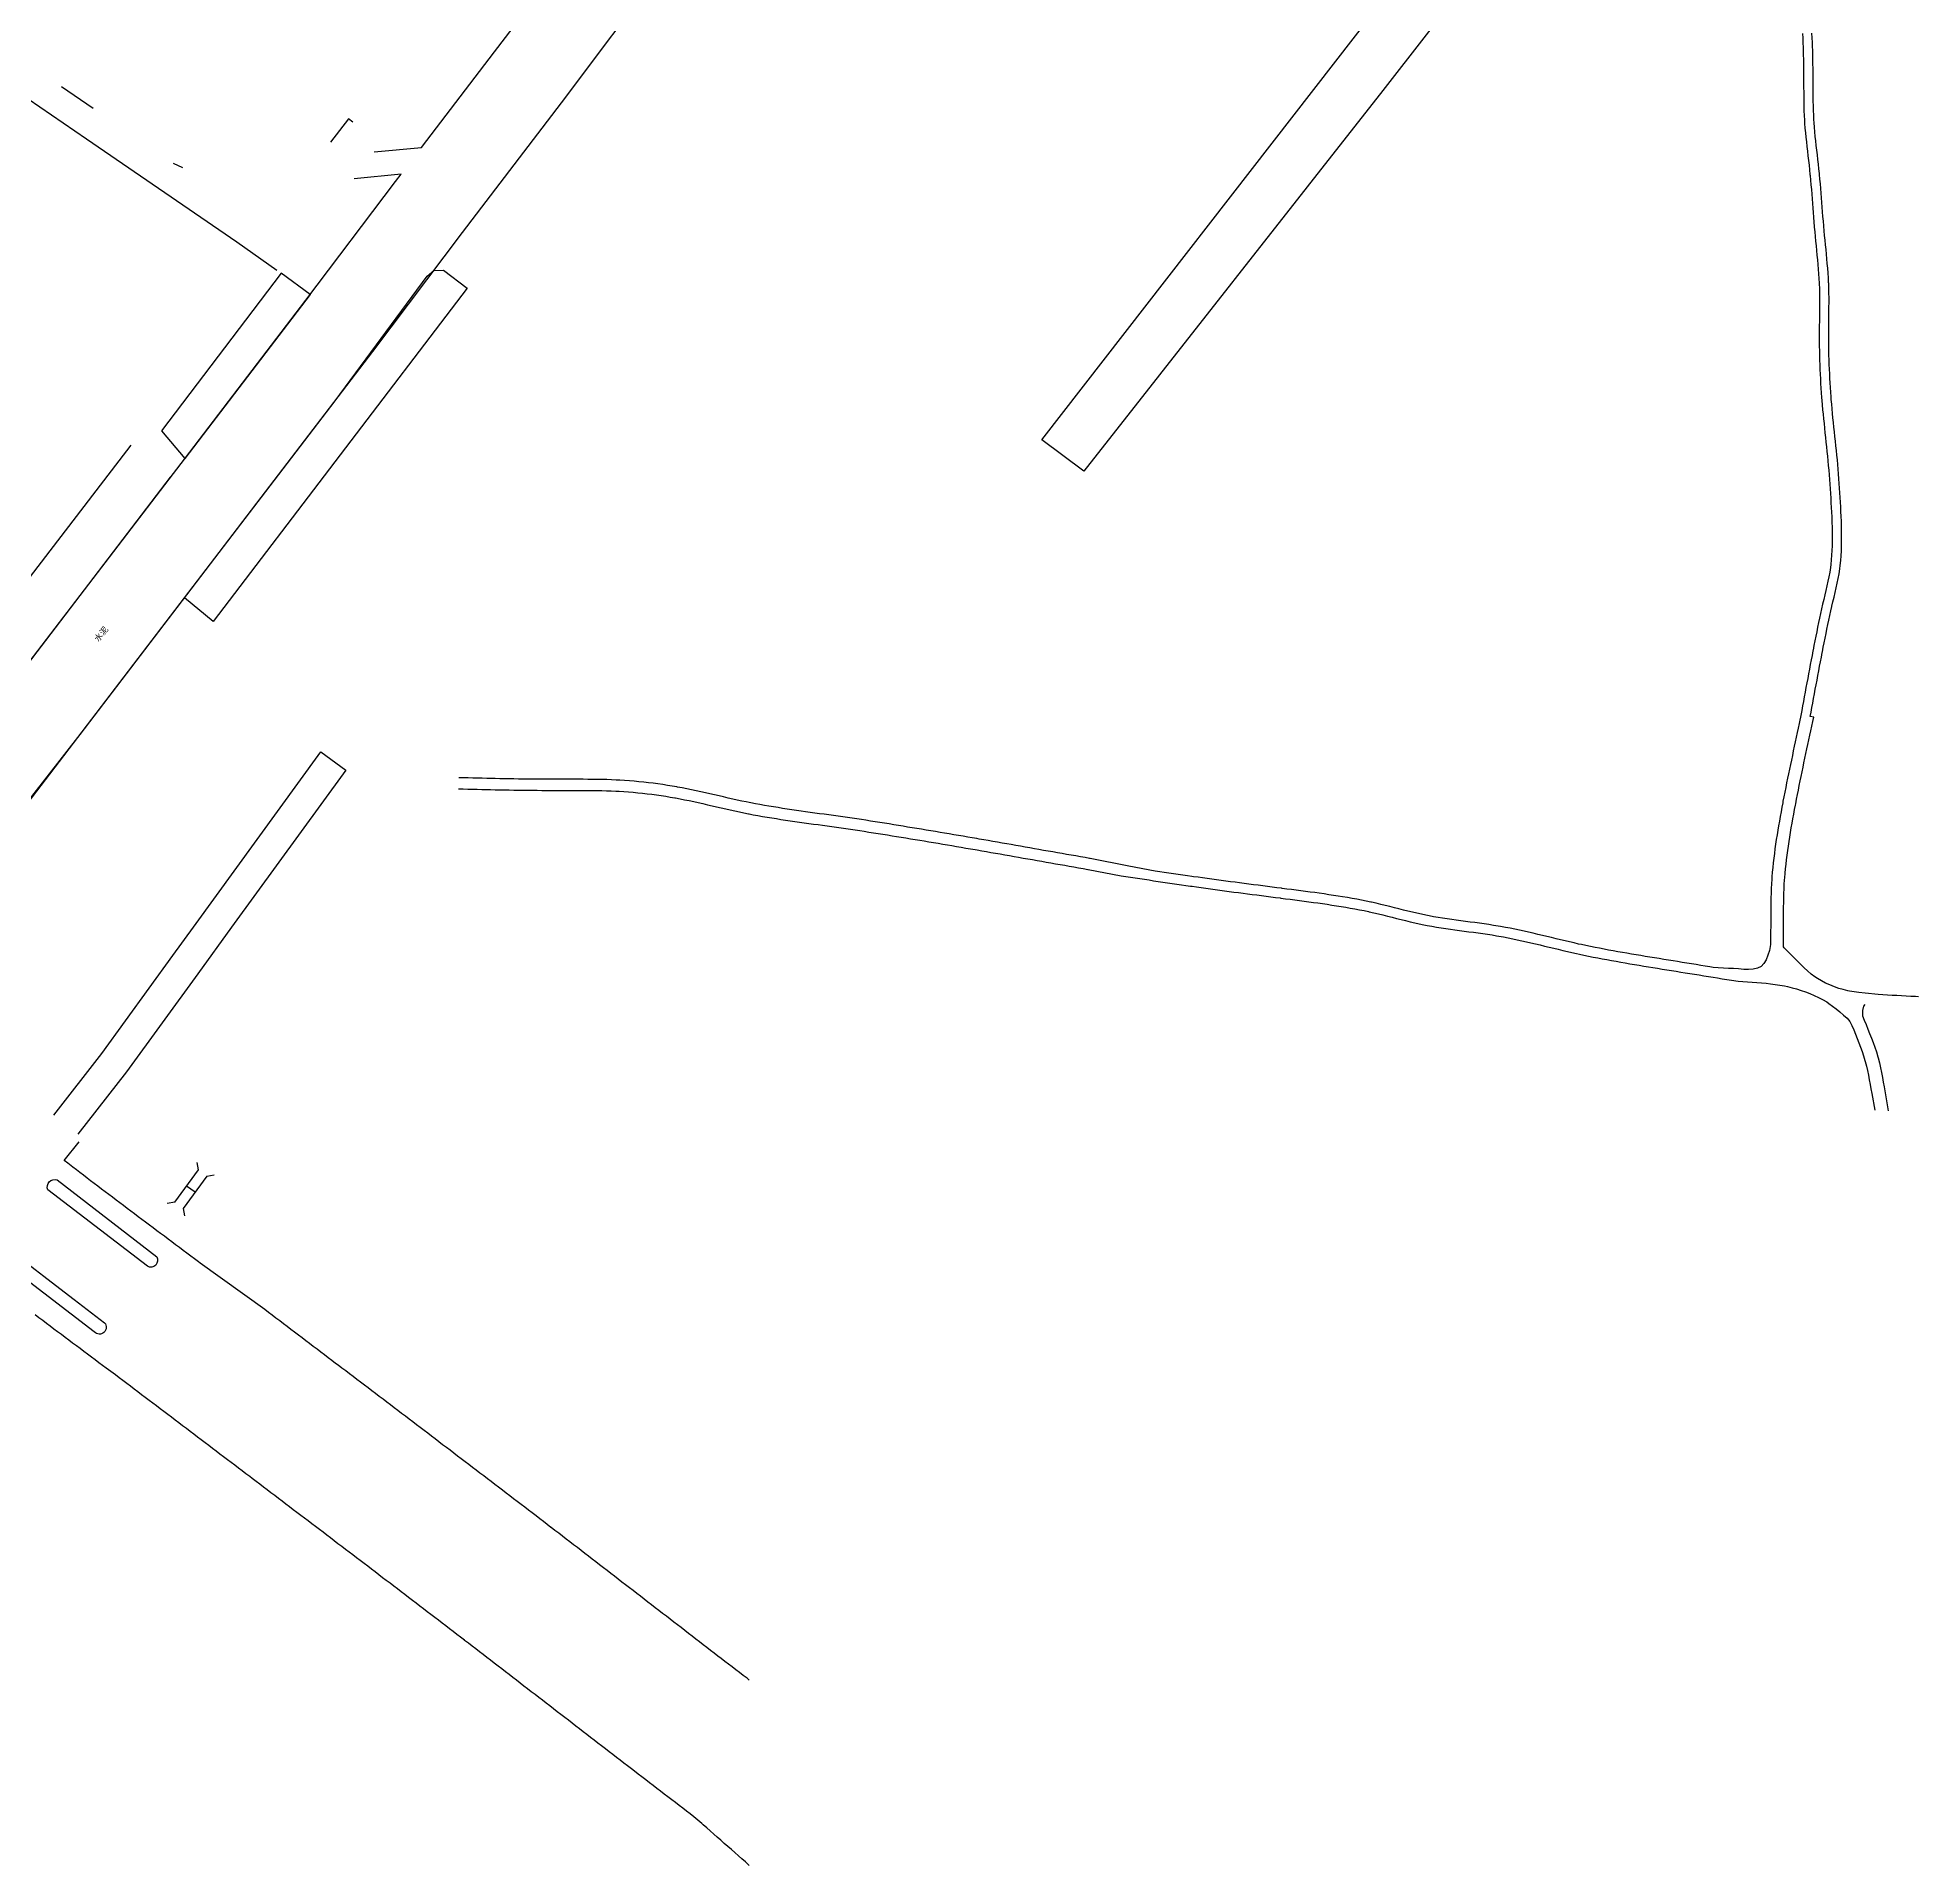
# Model space of a CAD drawing. Extents: x 563510 to 564800, y 3598549 to 3601000.
# Drawn here: x 564097.8 to 564500, y 3598549.4 to 3598940.2 of the extents above; entities that cross this region are included whole.
import ezdxf
from ezdxf.enums import TextEntityAlignment as Align

# ---------------------------------------------------------------- set-up
doc = ezdxf.new("R2010")
doc.units = 0
doc.layers.add('DLSS', color=8, linetype='CONTINUOUS')
doc.layers.add('JT_JT', color=252, linetype='CONTINUOUS')
doc.styles.add('HZTXT', font='HZTXT')

msp = doc.modelspace()

# ---------------------------------------------------------------- linework, layer by layer
at = {"layer": 'DLSS', "linetype": 'CONTINUOUS'}
for points in [[(564093.59, 3598707.93), (564077.39, 3598720.4), (564075.23, 3598722.28), (564072.44, 3598724.95), (564070.69, 3598727.18), (564070.16, 3598728.14), (564069.81, 3598729.04), (564069.6, 3598729.92), (564069.48, 3598730.96), (564069.46, 3598732.35), (564069.77, 3598736.5), (564070.27, 3598739.33), (564071.67, 3598743.77), (564073.31, 3598746.97), (564075.73, 3598750.44), (564129.2, 3598820.37), (564161.44, 3598862.51), (564181.16, 3598889.22)], [(564156.09, 3598885.27), (564149.92, 3598889.8), (564124.34, 3598856.09), (564129.28, 3598850.22)], [(564181.16, 3598889.22), (564182.57, 3598890.4), (564184.62, 3598890.46), (564189.7, 3598886.62), (564135.37, 3598815.36), (564129.2, 3598820.37)], [(564156.09, 3598885.27), (564129.28, 3598850.22)], [(564079.62, 3598785.24), (564070.49, 3598791.41), (564117.86, 3598853.02)], [(564126.17, 3598846.19), (564052.56, 3598749.81)]]:
    msp.add_lwpolyline(points, dxfattribs=at)
at = {"layer": 'JT_JT', "linetype": 'CONTINUOUS'}
for p, q in [((564127.14, 3598691.17), (564132.21, 3598698.08)), ((564132.21, 3598698.08), (564131.97, 3598699.67)), ((564134.03, 3598696.75), (564128.97, 3598689.83)), ((564134.03, 3598696.75), (564135.61, 3598696.99)), ((564127.14, 3598691.17), (564125.56, 3598690.92)), ((564128.97, 3598689.83), (564129.21, 3598688.25))]:
    msp.add_line(p, q, dxfattribs=at)
for points in [[(564430.14, 3598980.8), (564426.75, 3598983.54), (564410.89, 3598964.36), (564412.31, 3598963.36), (564385.45, 3598928.89), (564321.53, 3598847.49), (564312.56, 3598854.22), (564379.66, 3598940.55), (564416.81, 3598988.22), (564401.79, 3599000)], [(564092.78, 3598773.06), (564106.91, 3598791.19), (564145.6, 3598841.84), (564169.51, 3598873.11), (564188.71, 3598898.52), (564209.85, 3598926.27), (564231.59, 3598955.26), (564247.93, 3598975.86)], [(564169.78, 3598915.77), (564179.89, 3598916.71), (564195.5, 3598937.19), (564206.76, 3598951.93), (564205.82, 3598952.58), (564205, 3598953.15), (564204.17, 3598953.72), (564203.35, 3598954.29), (564202.53, 3598954.86), (564201.71, 3598955.43), (564200.89, 3598956), (564200.32, 3598956.38)], [(564475.2, 3598941.06), (564475.26, 3598940.06), (564475.3, 3598939.06), (564475.34, 3598938.06), (564475.36, 3598937.54), (564475.39, 3598936.54), (564475.41, 3598935.54), (564475.43, 3598934.54), (564475.44, 3598933.54), (564475.44, 3598932.54), (564475.45, 3598931.54), (564475.45, 3598930.54), (564475.46, 3598929.54), (564475.47, 3598928.54), (564475.48, 3598927.54), (564475.49, 3598926.54), (564475.51, 3598925.54), (564475.54, 3598924.54), (564475.58, 3598923.54), (564475.63, 3598922.54), (564475.67, 3598921.86), (564475.74, 3598920.87), (564475.83, 3598919.87), (564475.93, 3598918.88), (564476.04, 3598917.88), (564476.15, 3598916.89), (564476.26, 3598915.9), (564476.38, 3598914.9), (564476.49, 3598913.91), (564476.61, 3598912.91), (564476.72, 3598911.92), (564476.82, 3598910.92), (564476.84, 3598910.74), (564476.94, 3598909.74), (564477.03, 3598908.75), (564477.11, 3598907.75), (564477.19, 3598906.75), (564477.26, 3598905.76), (564477.34, 3598904.76), (564477.41, 3598903.76), (564477.49, 3598902.77), (564477.57, 3598901.77), (564477.65, 3598900.77), (564477.73, 3598899.78), (564477.74, 3598899.68), (564477.83, 3598898.68), (564477.93, 3598897.68), (564478.03, 3598896.69), (564478.13, 3598895.69), (564478.23, 3598894.7), (564478.32, 3598893.7), (564478.42, 3598892.7), (564478.51, 3598891.71), (564478.59, 3598890.71), (564478.67, 3598889.71), (564478.73, 3598888.72), (564478.78, 3598887.72), (564478.79, 3598887.55), (564478.82, 3598886.55), (564478.84, 3598885.55), (564478.85, 3598884.55), (564478.86, 3598883.56), (564478.85, 3598882.56), (564478.84, 3598881.55), (564478.83, 3598880.55), (564478.82, 3598879.55), (564478.8, 3598878.55), (564478.79, 3598877.55), (564478.79, 3598876.55), (564478.79, 3598875.55), (564478.79, 3598875.23), (564478.8, 3598874.23), (564478.82, 3598873.23), (564478.84, 3598872.23), (564478.87, 3598871.23), (564478.91, 3598870.23), (564478.95, 3598869.23), (564478.99, 3598868.23), (564479.04, 3598867.24), (564479.1, 3598866.24), (564479.16, 3598865.24), (564479.23, 3598864.24), (564479.3, 3598863.24), (564479.35, 3598862.63), (564479.43, 3598861.64), (564479.52, 3598860.64), (564479.62, 3598859.65), (564479.72, 3598858.65), (564479.82, 3598857.66), (564479.93, 3598856.66), (564480.03, 3598855.67), (564480.14, 3598854.67), (564480.24, 3598853.68), (564480.35, 3598852.68), (564480.45, 3598851.69), (564480.55, 3598850.69), (564480.64, 3598849.71), (564480.73, 3598848.72), (564480.82, 3598847.72), (564480.9, 3598846.73), (564480.98, 3598845.73), (564481.05, 3598844.73), (564481.12, 3598843.73), (564481.19, 3598842.74), (564481.25, 3598841.74), (564481.31, 3598840.74), (564481.36, 3598839.74), (564481.41, 3598838.74), (564481.46, 3598837.74), (564481.49, 3598836.74), (564481.5, 3598836.54), (564481.53, 3598835.54), (564481.55, 3598834.54), (564481.55, 3598833.53), (564481.55, 3598832.53), (564481.53, 3598831.53), (564481.5, 3598830.53), (564481.45, 3598829.53), (564481.38, 3598828.53), (564481.28, 3598827.54), (564481.19, 3598826.9), (564481.05, 3598825.91), (564480.87, 3598824.93), (564480.67, 3598823.95), (564480.45, 3598822.97), (564480.23, 3598821.99), (564480, 3598821.02), (564479.76, 3598820.04), (564479.53, 3598819.07), (564479.52, 3598819.02), (564479.3, 3598818.05), (564479.08, 3598817.07), (564478.87, 3598816.09), (564478.66, 3598815.11), (564478.45, 3598814.13), (564478.25, 3598813.15), (564478.05, 3598812.18), (564477.86, 3598811.19), (564477.67, 3598810.21), (564477.47, 3598809.23), (564477.44, 3598809.08), (564477.26, 3598808.1), (564477.07, 3598807.12), (564476.88, 3598806.14), (564476.7, 3598805.16), (564476.51, 3598804.17), (564476.33, 3598803.19), (564476.15, 3598802.21), (564475.96, 3598801.22), (564475.78, 3598800.24), (564475.6, 3598799.26), (564475.42, 3598798.27), (564475.23, 3598797.29), (564475.05, 3598796.31), (564474.92, 3598795.62), (564474.92, 3598795.62), (564474.51, 3598793.54), (564474.3, 3598792.57), (564474.09, 3598791.59), (564473.88, 3598790.61), (564473.67, 3598789.63), (564473.46, 3598788.66), (564473.25, 3598787.68), (564473.05, 3598786.7), (564472.84, 3598785.72), (564472.63, 3598784.75), (564472.43, 3598783.77), (564472.22, 3598782.79), (564472.02, 3598781.81), (564471.82, 3598780.83), (564471.63, 3598779.85), (564471.43, 3598778.87), (564471.24, 3598777.88), (564471.05, 3598776.9), (564471, 3598776.6), (564470.81, 3598775.62), (564470.63, 3598774.63), (564470.45, 3598773.65), (564470.27, 3598772.66), (564470.1, 3598771.67), (564469.94, 3598770.69), (564469.78, 3598769.7), (564469.62, 3598768.71), (564469.47, 3598767.72), (564469.33, 3598766.73), (564469.2, 3598765.74), (564469.07, 3598764.75), (564468.95, 3598763.75), (564468.85, 3598762.76), (564468.75, 3598761.77), (564468.67, 3598760.77), (564468.64, 3598760.27), (564468.57, 3598759.28), (564468.53, 3598758.28), (564468.49, 3598757.28), (564468.46, 3598756.28), (564468.44, 3598755.28), (564468.43, 3598754.28), (564468.42, 3598753.28), (564468.42, 3598752.28), (564468.42, 3598751.28), (564468.42, 3598750.28), (564468.42, 3598750)], [(564471.17, 3598750), (564471.18, 3598750.27), (564471.18, 3598751.27), (564471.18, 3598752.27), (564471.18, 3598753.26), (564471.19, 3598754.25), (564471.2, 3598755.24), (564471.22, 3598756.22), (564471.25, 3598757.19), (564471.28, 3598758.16), (564471.33, 3598759.13), (564471.39, 3598760.09), (564471.42, 3598760.56), (564471.5, 3598761.52), (564471.59, 3598762.48), (564471.7, 3598763.44), (564471.81, 3598764.41), (564471.94, 3598765.38), (564472.07, 3598766.35), (564472.2, 3598767.32), (564472.35, 3598768.29), (564472.5, 3598769.26), (564472.66, 3598770.24), (564472.82, 3598771.21), (564472.99, 3598772.19), (564473.17, 3598773.16), (564473.34, 3598774.13), (564473.52, 3598775.11), (564473.71, 3598776.08), (564473.77, 3598776.38), (564473.95, 3598777.36), (564474.14, 3598778.33), (564474.33, 3598779.31), (564474.53, 3598780.28), (564474.73, 3598781.25), (564474.93, 3598782.23), (564475.13, 3598783.2), (564475.33, 3598784.18), (564475.54, 3598785.15), (564475.74, 3598786.13), (564475.95, 3598787.1), (564476.16, 3598788.08), (564476.37, 3598789.06), (564476.58, 3598790.03), (564476.79, 3598791.01), (564477, 3598791.98), (564477.21, 3598792.96), (564477.42, 3598793.94), (564477.63, 3598794.91), (564476.88, 3598795.04), (564477.05, 3598795.93), (564477.23, 3598796.92), (564477.42, 3598797.9), (564477.6, 3598798.89), (564477.78, 3598799.87), (564477.96, 3598800.85), (564478.15, 3598801.83), (564478.33, 3598802.82), (564478.51, 3598803.8), (564478.7, 3598804.78), (564478.88, 3598805.76), (564479.07, 3598806.74), (564479.25, 3598807.72), (564479.44, 3598808.7), (564479.47, 3598808.85), (564479.66, 3598809.82), (564479.85, 3598810.8), (564480.05, 3598811.78), (564480.25, 3598812.75), (564480.45, 3598813.72), (564480.65, 3598814.69), (564480.86, 3598815.66), (564481.07, 3598816.63), (564481.28, 3598817.6), (564481.5, 3598818.56), (564481.51, 3598818.61), (564481.74, 3598819.57), (564481.98, 3598820.55), (564482.21, 3598821.53), (564482.44, 3598822.52), (564482.66, 3598823.52), (564482.86, 3598824.54), (564483.05, 3598825.57), (564483.21, 3598826.62), (564483.3, 3598827.31), (564483.4, 3598828.36), (564483.48, 3598829.4), (564483.53, 3598830.44), (564483.57, 3598831.48), (564483.58, 3598832.51), (564483.59, 3598833.54), (564483.58, 3598834.56), (564483.56, 3598835.59), (564483.53, 3598836.61), (564483.53, 3598836.81), (564483.49, 3598837.82), (564483.45, 3598838.84), (564483.4, 3598839.85), (564483.34, 3598840.86), (564483.28, 3598841.86), (564483.22, 3598842.87), (564483.15, 3598843.88), (564483.08, 3598844.88), (564483.01, 3598845.88), (564482.93, 3598846.89), (564482.84, 3598847.89), (564482.76, 3598848.9), (564482.67, 3598849.9), (564482.57, 3598850.89), (564482.47, 3598851.89), (564482.37, 3598852.89), (564482.26, 3598853.89), (564482.16, 3598854.89), (564482.05, 3598855.88), (564481.95, 3598856.88), (564481.84, 3598857.87), (564481.74, 3598858.86), (564481.64, 3598859.85), (564481.55, 3598860.83), (564481.46, 3598861.82), (564481.38, 3598862.8), (564481.33, 3598863.4), (564481.26, 3598864.38), (564481.19, 3598865.37), (564481.13, 3598866.36), (564481.07, 3598867.34), (564481.03, 3598868.33), (564480.98, 3598869.32), (564480.94, 3598870.31), (564480.9, 3598871.3), (564480.87, 3598872.29), (564480.85, 3598873.28), (564480.83, 3598874.26), (564480.82, 3598875.25), (564480.82, 3598875.56), (564480.82, 3598876.54), (564480.83, 3598877.54), (564480.84, 3598878.53), (564480.85, 3598879.53), (564480.86, 3598880.53), (564480.88, 3598881.53), (564480.88, 3598882.54), (564480.89, 3598883.55), (564480.89, 3598884.56), (564480.88, 3598885.58), (564480.86, 3598886.61), (564480.82, 3598887.63), (564480.81, 3598887.81), (564480.76, 3598888.84), (564480.69, 3598889.86), (564480.62, 3598890.87), (564480.53, 3598891.88), (564480.44, 3598892.89), (564480.35, 3598893.9), (564480.25, 3598894.9), (564480.15, 3598895.89), (564480.05, 3598896.89), (564479.95, 3598897.88), (564479.86, 3598898.87), (564479.77, 3598899.85), (564479.76, 3598899.95), (564479.68, 3598900.94), (564479.59, 3598901.93), (564479.52, 3598902.92), (564479.44, 3598903.92), (564479.37, 3598904.91), (564479.29, 3598905.91), (564479.22, 3598906.91), (564479.14, 3598907.92), (564479.05, 3598908.92), (564478.96, 3598909.93), (564478.86, 3598910.94), (564478.85, 3598911.13), (564478.74, 3598912.14), (564478.63, 3598913.14), (564478.51, 3598914.14), (564478.4, 3598915.14), (564478.28, 3598916.13), (564478.17, 3598917.12), (564478.06, 3598918.1), (564477.95, 3598919.08), (564477.86, 3598920.06), (564477.77, 3598921.03), (564477.7, 3598922), (564477.66, 3598922.66), (564477.61, 3598923.63), (564477.57, 3598924.61), (564477.55, 3598925.59), (564477.53, 3598926.58), (564477.51, 3598927.56), (564477.5, 3598928.56), (564477.49, 3598929.55), (564477.49, 3598930.55), (564477.48, 3598931.55), (564477.48, 3598932.55), (564477.47, 3598933.56), (564477.46, 3598934.57), (564477.44, 3598935.58), (564477.42, 3598936.59), (564477.4, 3598937.61), (564477.38, 3598938.14), (564477.34, 3598939.15), (564477.29, 3598940.16), (564477.23, 3598941.17)], [(564149, 3598890.42), (564140.43, 3598896.47), (564108.27, 3598918.45), (564083.29, 3598935.61), (564080.34, 3598937.61), (564057.89, 3598903.44)], [(564109.67, 3598925.07), (564102.9, 3598929.69)], [(564165.24, 3598922.13), (564164.3, 3598922.82), (564160.43, 3598917.81)], [(564092.56, 3598802.12), (564131.27, 3598852.79), (564155.15, 3598884.03), (564174.35, 3598909.43), (564175.57, 3598911.03), (564165.5, 3598910.03)], [(564128.85, 3598912.38), (564126.91, 3598913.27)], [(564131.19, 3598750), (564158.4, 3598787.45), (564163.72, 3598783.58), (564139.32, 3598750)], [(564187.83, 3598779.56), (564188.83, 3598779.54), (564189.83, 3598779.51), (564190.83, 3598779.48), (564191.83, 3598779.46), (564192.83, 3598779.43), (564193.83, 3598779.41), (564194.66, 3598779.39), (564195.66, 3598779.37), (564196.66, 3598779.35), (564197.66, 3598779.33), (564198.66, 3598779.32), (564199.66, 3598779.3), (564200.66, 3598779.29), (564201.66, 3598779.28), (564202.66, 3598779.27), (564203.66, 3598779.26), (564204.66, 3598779.25), (564205.66, 3598779.24), (564206.66, 3598779.24), (564207.66, 3598779.23), (564208.66, 3598779.23), (564209.66, 3598779.23), (564210.46, 3598779.22), (564211.46, 3598779.22), (564212.46, 3598779.22), (564213.46, 3598779.22), (564214.46, 3598779.22), (564215.46, 3598779.22), (564216.46, 3598779.21), (564217.46, 3598779.2), (564218.46, 3598779.18), (564219.46, 3598779.15), (564220.46, 3598779.12), (564221.46, 3598779.08), (564222.19, 3598779.04), (564223.19, 3598778.98), (564224.18, 3598778.91), (564225.18, 3598778.82), (564226.18, 3598778.73), (564227.17, 3598778.63), (564228.17, 3598778.51), (564229.16, 3598778.39), (564230.15, 3598778.26), (564231.14, 3598778.12), (564232.13, 3598777.97), (564233.12, 3598777.81), (564234.1, 3598777.64), (564234.21, 3598777.62), (564235.2, 3598777.43), (564236.18, 3598777.24), (564237.16, 3598777.04), (564238.14, 3598776.83), (564239.11, 3598776.62), (564240.09, 3598776.4), (564241.06, 3598776.17), (564242.04, 3598775.95), (564243.01, 3598775.73), (564243.99, 3598775.5), (564244.96, 3598775.28), (564245.94, 3598775.06), (564246.92, 3598774.84), (564247.89, 3598774.63), (564248.87, 3598774.43), (564249.85, 3598774.23), (564249.88, 3598774.22), (564250, 3598774.2)], [(564250, 3598776.62), (564249.35, 3598776.75), (564248.39, 3598776.96), (564247.42, 3598777.16), (564246.46, 3598777.38), (564245.49, 3598777.6), (564244.52, 3598777.82), (564243.55, 3598778.04), (564242.57, 3598778.27), (564241.59, 3598778.49), (564240.61, 3598778.71), (564239.63, 3598778.93), (564238.64, 3598779.15), (564237.64, 3598779.36), (564236.65, 3598779.57), (564235.64, 3598779.77), (564234.64, 3598779.95), (564234.53, 3598779.97), (564233.51, 3598780.15), (564232.5, 3598780.31), (564231.49, 3598780.47), (564230.47, 3598780.61), (564229.46, 3598780.75), (564228.44, 3598780.87), (564227.43, 3598780.99), (564226.41, 3598781.09), (564225.39, 3598781.19), (564224.37, 3598781.27), (564223.34, 3598781.35), (564222.32, 3598781.41), (564221.57, 3598781.45), (564220.55, 3598781.49), (564219.53, 3598781.53), (564218.51, 3598781.55), (564217.5, 3598781.57), (564216.49, 3598781.58), (564215.48, 3598781.59), (564214.47, 3598781.6), (564213.47, 3598781.6), (564212.46, 3598781.6), (564211.46, 3598781.6), (564210.46, 3598781.6), (564209.66, 3598781.6), (564208.66, 3598781.6), (564207.67, 3598781.61), (564206.67, 3598781.61), (564205.67, 3598781.62), (564204.67, 3598781.62), (564203.68, 3598781.63), (564202.68, 3598781.64), (564201.68, 3598781.65), (564200.69, 3598781.66), (564199.69, 3598781.68), (564198.69, 3598781.69), (564197.7, 3598781.71), (564196.7, 3598781.73), (564195.7, 3598781.74), (564194.71, 3598781.77), (564193.88, 3598781.78), (564192.89, 3598781.81), (564191.89, 3598781.83), (564190.89, 3598781.86), (564189.89, 3598781.88), (564188.9, 3598781.91), (564187.9, 3598781.94)], [(564411.35, 3598750), (564410.67, 3598750.12), (564410.17, 3598750.21), (564409.16, 3598750.37), (564408.16, 3598750.53), (564407.15, 3598750.67), (564406.15, 3598750.81), (564405.15, 3598750.95), (564404.16, 3598751.08), (564403.16, 3598751.21), (564402.17, 3598751.34), (564401.19, 3598751.47), (564400.21, 3598751.61), (564399.23, 3598751.75), (564398.26, 3598751.9), (564397.3, 3598752.05), (564396.34, 3598752.22), (564395.38, 3598752.4), (564394.68, 3598752.54), (564393.73, 3598752.74), (564392.78, 3598752.96), (564391.82, 3598753.18), (564390.86, 3598753.42), (564389.9, 3598753.65), (564388.93, 3598753.9), (564387.96, 3598754.14), (564386.98, 3598754.38), (564386, 3598754.62), (564385.02, 3598754.86), (564384.03, 3598755.09), (564383.03, 3598755.32), (564382.89, 3598755.35), (564381.89, 3598755.56), (564380.89, 3598755.76), (564379.89, 3598755.95), (564378.89, 3598756.13), (564377.89, 3598756.3), (564376.89, 3598756.47), (564375.9, 3598756.63), (564374.9, 3598756.78), (564373.9, 3598756.93), (564372.9, 3598757.08), (564371.9, 3598757.22), (564370.91, 3598757.36), (564369.91, 3598757.49), (564368.91, 3598757.62), (564367.92, 3598757.76), (564366.92, 3598757.89), (564365.93, 3598758.02), (564364.93, 3598758.14), (564363.94, 3598758.27), (564363.78, 3598758.29), (564362.79, 3598758.42), (564361.8, 3598758.54), (564360.81, 3598758.67), (564359.82, 3598758.8), (564358.82, 3598758.93), (564357.83, 3598759.06), (564356.84, 3598759.19), (564355.85, 3598759.31), (564354.86, 3598759.44), (564353.87, 3598759.57), (564352.88, 3598759.7), (564351.89, 3598759.83), (564350.9, 3598759.97), (564349.91, 3598760.1), (564348.93, 3598760.23), (564347.94, 3598760.37), (564346.95, 3598760.51), (564345.96, 3598760.64), (564344.98, 3598760.78), (564344.67, 3598760.83), (564343.69, 3598760.97), (564342.7, 3598761.11), (564341.71, 3598761.25), (564340.73, 3598761.4), (564339.74, 3598761.54), (564338.75, 3598761.69), (564337.77, 3598761.83), (564336.78, 3598761.98), (564331.19, 3598763.03), (564322.88, 3598764.66), (564322.79, 3598764.68), (564321.8, 3598764.85), (564320.82, 3598765.02), (564319.83, 3598765.2), (564318.85, 3598765.37), (564317.86, 3598765.54), (564316.88, 3598765.72), (564315.89, 3598765.89), (564314.91, 3598766.06), (564313.92, 3598766.24), (564312.94, 3598766.41), (564311.95, 3598766.59), (564310.97, 3598766.76), (564309.98, 3598766.93), (564309, 3598767.11), (564308.01, 3598767.28), (564307.03, 3598767.45), (564306.04, 3598767.63), (564305.06, 3598767.8), (564304.07, 3598767.97), (564303.09, 3598768.15), (564302.1, 3598768.32), (564301.11, 3598768.49), (564300.13, 3598768.66), (564299.14, 3598768.83), (564298.68, 3598768.91), (564297.69, 3598769.08), (564296.71, 3598769.25), (564295.72, 3598769.42), (564294.73, 3598769.58), (564293.75, 3598769.75), (564292.76, 3598769.92), (564291.77, 3598770.09), (564290.79, 3598770.25), (564289.8, 3598770.42), (564288.81, 3598770.58), (564287.82, 3598770.75), (564286.84, 3598770.91), (564285.85, 3598771.08), (564284.86, 3598771.24), (564283.87, 3598771.4), (564282.88, 3598771.56), (564281.89, 3598771.73), (564280.91, 3598771.89), (564279.92, 3598772.05), (564278.93, 3598772.21), (564277.93, 3598772.36), (564276.94, 3598772.52), (564275.95, 3598772.67), (564274.96, 3598772.83), (564273.97, 3598772.98), (564272.97, 3598773.13), (564271.98, 3598773.27), (564270.98, 3598773.42), (564269.99, 3598773.56), (564269, 3598773.7), (564268, 3598773.84), (564267.01, 3598773.98), (564266.02, 3598774.12), (564265.03, 3598774.25), (564264.04, 3598774.39), (564263.05, 3598774.53), (564262.06, 3598774.67), (564261.07, 3598774.81), (564260.09, 3598774.95), (564259.1, 3598775.09), (564258.12, 3598775.24), (564257.14, 3598775.39), (564256.16, 3598775.54), (564255.18, 3598775.69), (564254.21, 3598775.85), (564253.24, 3598776.02), (564252.27, 3598776.19), (564251.3, 3598776.37), (564250.34, 3598776.55), (564250.31, 3598776.56), (564250, 3598776.62)], [(564250, 3598774.2), (564250.86, 3598774.03), (564251.85, 3598773.85), (564252.83, 3598773.68), (564253.82, 3598773.51), (564254.8, 3598773.35), (564255.79, 3598773.19), (564256.78, 3598773.04), (564257.77, 3598772.89), (564258.76, 3598772.74), (564259.75, 3598772.6), (564260.74, 3598772.46), (564261.73, 3598772.32), (564262.72, 3598772.18), (564263.71, 3598772.04), (564264.7, 3598771.9), (564265.69, 3598771.77), (564266.68, 3598771.63), (564267.67, 3598771.49), (564268.66, 3598771.35), (564269.66, 3598771.21), (564270.65, 3598771.07), (564271.63, 3598770.92), (564272.62, 3598770.78), (564273.61, 3598770.63), (564274.6, 3598770.48), (564275.59, 3598770.33), (564276.57, 3598770.17), (564277.56, 3598770.02), (564278.55, 3598769.86), (564279.54, 3598769.7), (564280.53, 3598769.54), (564281.51, 3598769.38), (564282.5, 3598769.22), (564283.49, 3598769.06), (564284.47, 3598768.9), (564285.46, 3598768.73), (564286.45, 3598768.57), (564287.43, 3598768.41), (564288.42, 3598768.24), (564289.41, 3598768.08), (564290.39, 3598767.91), (564291.38, 3598767.75), (564292.36, 3598767.58), (564293.35, 3598767.41), (564294.33, 3598767.24), (564295.32, 3598767.08), (564296.31, 3598766.91), (564297.29, 3598766.74), (564298.28, 3598766.57), (564298.74, 3598766.49), (564299.72, 3598766.32), (564300.71, 3598766.15), (564301.69, 3598765.98), (564302.68, 3598765.81), (564303.66, 3598765.63), (564304.65, 3598765.46), (564305.63, 3598765.29), (564306.62, 3598765.12), (564307.6, 3598764.94), (564308.59, 3598764.77), (564309.57, 3598764.6), (564310.56, 3598764.42), (564311.54, 3598764.25), (564312.53, 3598764.07), (564313.51, 3598763.9), (564314.5, 3598763.73), (564315.48, 3598763.55), (564316.46, 3598763.38), (564317.45, 3598763.21), (564318.44, 3598763.03), (564319.42, 3598762.86), (564320.4, 3598762.68), (564321.39, 3598762.51), (564322.37, 3598762.34), (564322.47, 3598762.32), (564322.47, 3598762.32), (564329.55, 3598760.98), (564330.54, 3598760.83), (564331.53, 3598760.67), (564332.51, 3598760.52), (564333.5, 3598760.37), (564334.49, 3598760.22), (564335.48, 3598760.07), (564336.47, 3598759.92), (564337.46, 3598759.77), (564338.45, 3598759.62), (564339.44, 3598759.48), (564340.42, 3598759.33), (564341.41, 3598759.19), (564342.4, 3598759.04), (564343.39, 3598758.9), (564344.38, 3598758.76), (564344.68, 3598758.72), (564345.67, 3598758.58), (564346.66, 3598758.44), (564347.65, 3598758.3), (564348.64, 3598758.17), (564349.64, 3598758.03), (564350.63, 3598757.9), (564351.62, 3598757.77), (564352.61, 3598757.63), (564353.6, 3598757.5), (564354.59, 3598757.37), (564355.58, 3598757.24), (564356.57, 3598757.12), (564357.56, 3598756.99), (564358.56, 3598756.86), (564359.55, 3598756.73), (564360.54, 3598756.6), (564361.53, 3598756.48), (564362.53, 3598756.35), (564363.52, 3598756.22), (564363.68, 3598756.2), (564364.67, 3598756.07), (564365.66, 3598755.94), (564366.65, 3598755.82), (564367.65, 3598755.69), (564368.64, 3598755.56), (564369.63, 3598755.42), (564370.62, 3598755.29), (564371.61, 3598755.15), (564372.6, 3598755.01), (564373.59, 3598754.87), (564374.58, 3598754.72), (564375.57, 3598754.56), (564376.56, 3598754.41), (564377.55, 3598754.24), (564378.53, 3598754.07), (564379.51, 3598753.89), (564380.49, 3598753.71), (564381.47, 3598753.51), (564382.45, 3598753.31), (564382.59, 3598753.28), (564383.56, 3598753.06), (564384.54, 3598752.83), (564385.51, 3598752.6), (564386.48, 3598752.36), (564387.45, 3598752.12), (564388.42, 3598751.87), (564389.39, 3598751.63), (564390.36, 3598751.39), (564391.33, 3598751.15), (564392.31, 3598750.92), (564393.28, 3598750.7), (564394.26, 3598750.5), (564394.98, 3598750.35), (564395.97, 3598750.17), (564396.93, 3598750)], [(564101.27, 3598709.75), (564111.59, 3598722.99), (564126.75, 3598743.9), (564131.19, 3598750)], [(564139.32, 3598750), (564132.08, 3598740.03), (564116.85, 3598719.04), (564106.46, 3598705.71)], [(564396.93, 3598750), (564396.95, 3598750), (564397.94, 3598749.84), (564398.93, 3598749.69), (564399.92, 3598749.54), (564400.91, 3598749.4), (564401.9, 3598749.27), (564402.89, 3598749.14), (564403.88, 3598749.01), (564404.88, 3598748.88), (564405.87, 3598748.75), (564406.86, 3598748.61), (564407.85, 3598748.46), (564408.84, 3598748.31), (564409.82, 3598748.15), (564410.31, 3598748.07), (564411.3, 3598747.89), (564412.28, 3598747.7), (564413.26, 3598747.5), (564414.24, 3598747.29), (564415.21, 3598747.08), (564416.19, 3598746.86), (564417.16, 3598746.64), (564418.14, 3598746.41), (564419.11, 3598746.18), (564420.08, 3598745.94), (564421.06, 3598745.71), (564422.03, 3598745.48), (564423, 3598745.25), (564423.98, 3598745.02), (564424.95, 3598744.79), (564425.93, 3598744.56), (564426.9, 3598744.35), (564427.51, 3598744.21), (564428.49, 3598744), (564429.47, 3598743.8), (564430.45, 3598743.6), (564431.43, 3598743.41), (564432.41, 3598743.22), (564433.39, 3598743.04), (564434.38, 3598742.86), (564435.36, 3598742.68), (564436.34, 3598742.51), (564437.33, 3598742.34), (564438.31, 3598742.17), (564439.3, 3598742), (564440.29, 3598741.84), (564441.27, 3598741.67), (564442.26, 3598741.51), (564443.25, 3598741.35), (564444.23, 3598741.19), (564445.22, 3598741.03), (564446.21, 3598740.87), (564447.2, 3598740.71), (564448.19, 3598740.55), (564449.17, 3598740.39), (564450.16, 3598740.24), (564451.15, 3598740.08), (564452.14, 3598739.92), (564453.12, 3598739.76), (564454.11, 3598739.6), (564455.1, 3598739.44), (564456.09, 3598739.28), (564457.07, 3598739.12), (564458.06, 3598738.95), (564459.05, 3598738.79), (564460.03, 3598738.62), (564460.03, 3598738.62), (564461.43, 3598738.44), (564462.43, 3598738.38), (564463.43, 3598738.32), (564464.43, 3598738.25), (564465.43, 3598738.17), (564466.43, 3598738.09), (564467.42, 3598737.99), (564468.41, 3598737.88), (564469.41, 3598737.75), (564470.39, 3598737.59), (564471.38, 3598737.41), (564472, 3598737.27), (564472.98, 3598737.04), (564473.95, 3598736.77), (564474.91, 3598736.47), (564475.86, 3598736.13), (564476.81, 3598735.77), (564477.73, 3598735.38), (564478.64, 3598734.95), (564479.53, 3598734.49), (564480.39, 3598733.98), (564480.85, 3598733.69), (564481.66, 3598733.11), (564482.45, 3598732.49), (564483.21, 3598731.85), (564483.98, 3598731.19), (564484.74, 3598730.54)], [(564468.39, 3598746.28), (564468.15, 3598745.02), (564467.83, 3598743.96), (564467.44, 3598743), (564466.96, 3598742.19), (564466.36, 3598741.6), (564465.6, 3598741.19), (564464.7, 3598740.98), (564463.7, 3598740.93), (564462.64, 3598740.96), (564461.54, 3598741.04), (564460.45, 3598741.12), (564459.38, 3598741.15), (564456.15, 3598741.38), (564455.44, 3598741.5), (564454.44, 3598741.66), (564453.46, 3598741.82), (564452.47, 3598741.98), (564451.48, 3598742.14), (564450.49, 3598742.3), (564449.5, 3598742.46), (564448.52, 3598742.61), (564447.53, 3598742.77), (564446.54, 3598742.93), (564445.56, 3598743.09), (564444.57, 3598743.25), (564443.58, 3598743.41), (564442.6, 3598743.57), (564441.61, 3598743.73), (564440.63, 3598743.89), (564439.65, 3598744.06), (564438.67, 3598744.23), (564437.69, 3598744.39), (564436.7, 3598744.56), (564435.72, 3598744.74), (564434.75, 3598744.91), (564433.77, 3598745.09), (564432.8, 3598745.27), (564431.82, 3598745.46), (564430.85, 3598745.65), (564429.88, 3598745.85), (564428.92, 3598746.05), (564427.95, 3598746.25), (564427.35, 3598746.38), (564426.39, 3598746.6), (564425.42, 3598746.82), (564424.45, 3598747.05), (564423.49, 3598747.28), (564422.52, 3598747.51), (564421.54, 3598747.74), (564420.57, 3598747.97), (564419.59, 3598748.21), (564418.62, 3598748.44), (564417.64, 3598748.67), (564416.65, 3598748.9), (564415.67, 3598749.12), (564414.68, 3598749.33), (564413.68, 3598749.54), (564412.68, 3598749.75), (564411.68, 3598749.94), (564411.35, 3598750)], [(564468.42, 3598750), (564468.41, 3598749.28), (564468.41, 3598748.28), (564468.4, 3598747.28), (564468.39, 3598746.28), (564468.39, 3598746.28)], [(564471.15, 3598746.4), (564471.16, 3598747.25), (564471.17, 3598748.26), (564471.17, 3598749.27), (564471.17, 3598750)], [(564500, 3598735.1), (564499.37, 3598735.14), (564498.37, 3598735.19), (564497.37, 3598735.25), (564496.38, 3598735.3), (564495.38, 3598735.35), (564494.38, 3598735.4), (564493.38, 3598735.45), (564492.38, 3598735.5), (564491.38, 3598735.56), (564488.6, 3598735.88), (564487.28, 3598736.01), (564486.28, 3598736.14), (564485.3, 3598736.31), (564484.92, 3598736.39), (564483.94, 3598736.62), (564482.98, 3598736.9), (564482.03, 3598737.24), (564481.09, 3598737.62), (564480.17, 3598738.04), (564479.28, 3598738.5), (564478.41, 3598739.01), (564477.87, 3598739.37), (564477.07, 3598739.96), (564476.31, 3598740.61), (564475.57, 3598741.28), (564474.85, 3598741.98), (564474.15, 3598742.69), (564473.44, 3598743.41), (564472.74, 3598744.13), (564472.04, 3598744.84), (564471.33, 3598745.55), (564471.17, 3598745.79), (564471.15, 3598746.4)], [(564484.74, 3598730.54), (564485.34, 3598729.81), (564485.79, 3598728.98), (564486.18, 3598728.06), (564486.56, 3598727.13), (564486.93, 3598726.2), (564487.3, 3598725.27), (564487.65, 3598724.33), (564487.98, 3598723.39), (564488.29, 3598722.44), (564488.57, 3598721.48), (564488.64, 3598721.25), (564488.89, 3598720.28), (564489.12, 3598719.31), (564489.32, 3598718.33), (564489.51, 3598717.35), (564489.69, 3598716.36), (564489.86, 3598715.38), (564490.04, 3598714.39), (564490.68, 3598710.87)], [(564488.56, 3598733.48), (564488.28, 3598733.12), (564488.04, 3598732.15), (564488.04, 3598731.01), (564488.42, 3598730.08), (564488.81, 3598729.15), (564489.2, 3598728.2), (564489.58, 3598727.25), (564489.96, 3598726.28), (564490.33, 3598725.31), (564490.68, 3598724.31), (564491.01, 3598723.29), (564491.32, 3598722.24), (564491.38, 3598722.02), (564491.66, 3598720.96), (564491.9, 3598719.92), (564492.12, 3598718.89), (564492.31, 3598717.87), (564492.5, 3598716.86), (564492.67, 3598715.87), (564493.57, 3598710.74)], [(564250, 3598588.99), (564249.52, 3598589.36), (564248.72, 3598589.97), (564247.93, 3598590.57), (564247.14, 3598591.18), (564246.35, 3598591.78), (564245.57, 3598592.39), (564244.78, 3598592.99), (564243.99, 3598593.6), (564243.31, 3598594.12), (564242.52, 3598594.73), (564241.73, 3598595.33), (564240.94, 3598595.94), (564240.16, 3598596.54), (564239.37, 3598597.15), (564238.58, 3598597.76), (564237.79, 3598598.36), (564237, 3598598.97), (564236.21, 3598599.58), (564235.42, 3598600.19), (564234.64, 3598600.8), (564233.84, 3598601.4), (564233.06, 3598602.01), (564232.27, 3598602.62), (564231.48, 3598603.23), (564230.69, 3598603.84), (564229.9, 3598604.45), (564229.1, 3598605.06), (564228.31, 3598605.67), (564227.52, 3598606.28), (564226.73, 3598606.9), (564225.94, 3598607.51), (564225.15, 3598608.12), (564224.36, 3598608.73), (564223.56, 3598609.34), (564222.77, 3598609.95), (564221.98, 3598610.56), (564221.19, 3598611.17), (564220.39, 3598611.79), (564219.6, 3598612.4), (564218.81, 3598613.01), (564218.01, 3598613.62), (564217.22, 3598614.24), (564216.42, 3598614.85), (564215.63, 3598615.46), (564214.83, 3598616.08), (564214.04, 3598616.69), (564213.24, 3598617.3), (564212.44, 3598617.91), (564211.65, 3598618.53), (564210.85, 3598619.14), (564210.05, 3598619.75), (564209.25, 3598620.37), (564208.45, 3598620.98), (564207.66, 3598621.6), (564207.59, 3598621.64), (564206.79, 3598622.26), (564205.99, 3598622.87), (564205.19, 3598623.48), (564204.4, 3598624.1), (564203.6, 3598624.71), (564202.8, 3598625.32), (564202, 3598625.93), (564201.2, 3598626.54), (564200.4, 3598627.15), (564199.6, 3598627.76), (564198.81, 3598628.37), (564198.01, 3598628.98), (564197.21, 3598629.59), (564196.41, 3598630.2), (564195.61, 3598630.81), (564194.81, 3598631.42), (564194.02, 3598632.03), (564193.22, 3598632.64), (564192.42, 3598633.25), (564191.62, 3598633.85), (564190.82, 3598634.46), (564190.03, 3598635.07), (564189.23, 3598635.68), (564188.43, 3598636.29), (564187.64, 3598636.89), (564186.84, 3598637.5), (564186.04, 3598638.11), (564185.24, 3598638.71), (564184.44, 3598639.32), (564183.65, 3598639.93), (564182.85, 3598640.54), (564182.05, 3598641.14), (564181.26, 3598641.75), (564180.46, 3598642.35), (564179.66, 3598642.96), (564178.86, 3598643.57), (564178.07, 3598644.17), (564177.27, 3598644.78), (564176.47, 3598645.39), (564175.67, 3598645.99), (564174.88, 3598646.6), (564174.08, 3598647.2), (564173.28, 3598647.81), (564172.48, 3598648.42), (564171.69, 3598649.02), (564170.89, 3598649.63), (564170.09, 3598650.23), (564169.29, 3598650.84), (564168.5, 3598651.44), (564167.7, 3598652.05), (564166.9, 3598652.66), (564166.1, 3598653.26), (564165.3, 3598653.87), (564164.51, 3598654.47), (564163.71, 3598655.08), (564162.91, 3598655.69), (564162.11, 3598656.29), (564161.56, 3598656.71), (564160.76, 3598657.32), (564159.96, 3598657.92), (564159.16, 3598658.53), (564158.37, 3598659.13), (564157.57, 3598659.74), (564156.77, 3598660.34), (564155.97, 3598660.95), (564155.17, 3598661.55), (564154.38, 3598662.16), (564153.58, 3598662.76), (564152.78, 3598663.37), (564151.98, 3598663.97), (564151.19, 3598664.58), (564150.39, 3598665.18), (564149.59, 3598665.79), (564148.79, 3598666.39), (564147.99, 3598666.99), (564147.2, 3598667.6), (564146.4, 3598668.2), (564146.4, 3598668.2), (564132.61, 3598678.11), (564132.61, 3598678.11), (564132.61, 3598678.11), (564132.2, 3598678.42), (564131.39, 3598679.03), (564130.58, 3598679.64), (564129.77, 3598680.25), (564128.96, 3598680.86), (564128.15, 3598681.47), (564127.34, 3598682.07), (564126.53, 3598682.68), (564125.73, 3598683.28), (564124.93, 3598683.88), (564124.12, 3598684.48), (564123.32, 3598685.08), (564122.52, 3598685.68), (564121.72, 3598686.28), (564120.93, 3598686.88), (564120.13, 3598687.48), (564119.34, 3598688.07), (564118.54, 3598688.67), (564117.75, 3598689.26), (564116.96, 3598689.85), (564116.17, 3598690.45), (564115.39, 3598691.04), (564114.6, 3598691.63), (564113.82, 3598692.22), (564113.04, 3598692.81), (564112.26, 3598693.4), (564111.49, 3598693.99), (564110.71, 3598694.58), (564109.94, 3598695.16), (564109.17, 3598695.75), (564108.41, 3598696.34), (564107.64, 3598696.92), (564106.88, 3598697.5), (564106.13, 3598698.09), (564105.37, 3598698.67), (564105.02, 3598698.95), (564104.26, 3598699.53), (564103.51, 3598700.12), (564106.68, 3598704.08)], [(564131.5, 3598693.29), (564129.68, 3598694.63)], [(564250, 3598549.36), (564249.93, 3598549.42), (564249.19, 3598550.1), (564248.44, 3598550.77), (564247.69, 3598551.43), (564246.94, 3598552.09), (564246.18, 3598552.75), (564245.42, 3598553.41), (564244.67, 3598554.07), (564243.91, 3598554.73), (564243.15, 3598555.38), (564242.4, 3598556.05), (564241.65, 3598556.71), (564240.9, 3598557.38), (564240.16, 3598558.05), (564239.86, 3598558.32), (564238.18, 3598559.75), (564237.38, 3598560.36), (564236.59, 3598560.96), (564235.79, 3598561.57), (564235, 3598562.18), (564234.2, 3598562.79), (564233.41, 3598563.4), (564232.62, 3598564), (564231.82, 3598564.61), (564231.03, 3598565.22), (564230.23, 3598565.83), (564229.44, 3598566.44), (564228.65, 3598567.04), (564227.85, 3598567.65), (564227.06, 3598568.26), (564226.27, 3598568.87), (564225.47, 3598569.48), (564224.79, 3598570.01), (564223.99, 3598570.62), (564223.2, 3598571.23), (564222.41, 3598571.84), (564221.61, 3598572.45), (564220.82, 3598573.06), (564220.03, 3598573.67), (564219.24, 3598574.28), (564218.44, 3598574.89), (564217.65, 3598575.5), (564216.86, 3598576.11), (564216.07, 3598576.72), (564215.28, 3598577.33), (564214.48, 3598577.94), (564213.69, 3598578.55), (564212.9, 3598579.16), (564212.11, 3598579.77), (564211.32, 3598580.38), (564210.53, 3598580.99), (564209.73, 3598581.6), (564208.94, 3598582.22), (564208.15, 3598582.83), (564207.36, 3598583.44), (564206.57, 3598584.05), (564205.78, 3598584.66), (564204.98, 3598585.27), (564204.19, 3598585.88), (564203.4, 3598586.49), (564202.61, 3598587.1), (564201.82, 3598587.71), (564201.03, 3598588.33), (564200.23, 3598588.94), (564199.44, 3598589.55), (564198.65, 3598590.16), (564197.86, 3598590.77), (564197.07, 3598591.38), (564196.28, 3598591.99), (564195.48, 3598592.6), (564194.69, 3598593.21), (564193.9, 3598593.82), (564193.1, 3598594.43), (564192.31, 3598595.04), (564191.52, 3598595.65), (564190.73, 3598596.26), (564189.93, 3598596.87), (564189.14, 3598597.48), (564189.08, 3598597.52), (564188.28, 3598598.13), (564187.49, 3598598.74), (564186.7, 3598599.35), (564185.9, 3598599.96), (564185.11, 3598600.57), (564184.32, 3598601.17), (564183.52, 3598601.78), (564182.73, 3598602.39), (564181.93, 3598603), (564181.14, 3598603.61), (564180.34, 3598604.21), (564179.55, 3598604.82), (564178.76, 3598605.43), (564177.96, 3598606.03), (564177.17, 3598606.64), (564176.37, 3598607.25), (564175.57, 3598607.85), (564174.78, 3598608.46), (564173.98, 3598609.07), (564173.19, 3598609.67), (564172.39, 3598610.28), (564171.6, 3598610.88), (564170.8, 3598611.49), (564170.01, 3598612.1), (564169.21, 3598612.7), (564168.42, 3598613.31), (564167.62, 3598613.92), (564166.82, 3598614.52), (564166.03, 3598615.13), (564165.23, 3598615.73), (564164.44, 3598616.34), (564163.64, 3598616.94), (564162.85, 3598617.55), (564162.05, 3598618.15), (564161.26, 3598618.76), (564160.46, 3598619.37), (564159.66, 3598619.97), (564158.87, 3598620.58), (564158.07, 3598621.18), (564157.27, 3598621.79), (564156.48, 3598622.39), (564155.68, 3598623), (564154.89, 3598623.6), (564154.09, 3598624.21), (564153.29, 3598624.81), (564152.5, 3598625.42), (564151.7, 3598626.02), (564150.9, 3598626.62), (564150.11, 3598627.23), (564149.31, 3598627.83), (564148.52, 3598628.44), (564147.72, 3598629.04), (564146.92, 3598629.65), (564146.12, 3598630.25), (564145.33, 3598630.86), (564144.53, 3598631.46), (564143.73, 3598632.07), (564143.18, 3598632.49), (564142.38, 3598633.09), (564141.59, 3598633.7), (564140.79, 3598634.3), (564139.99, 3598634.91), (564139.19, 3598635.51), (564138.4, 3598636.11), (564137.6, 3598636.72), (564136.81, 3598637.32), (564136.01, 3598637.93), (564135.21, 3598638.53), (564134.41, 3598639.13), (564133.62, 3598639.74), (564132.82, 3598640.34), (564132.02, 3598640.95), (564131.23, 3598641.55), (564130.43, 3598642.15), (564129.63, 3598642.76), (564128.83, 3598643.36), (564128.04, 3598643.97), (564127.24, 3598644.57), (564126.44, 3598645.17), (564125.65, 3598645.78), (564124.85, 3598646.38), (564124.05, 3598646.99), (564123.26, 3598647.59), (564122.46, 3598648.19), (564121.66, 3598648.8), (564120.86, 3598649.4), (564120.07, 3598650), (564119.27, 3598650.61), (564118.47, 3598651.21), (564117.68, 3598651.82), (564116.88, 3598652.42), (564116.08, 3598653.02), (564115.28, 3598653.63), (564114.49, 3598654.23), (564114.49, 3598654.23), (564114.49, 3598654.23), (564112.52, 3598655.65), (564111.71, 3598656.25), (564110.92, 3598656.85), (564110.12, 3598657.45), (564109.32, 3598658.05), (564108.52, 3598658.65), (564107.72, 3598659.25), (564106.92, 3598659.85), (564106.12, 3598660.45), (564105.31, 3598661.05), (564104.52, 3598661.65), (564103.71, 3598662.25), (564102.91, 3598662.85), (564102.11, 3598663.45), (564101.31, 3598664.05), (564100.51, 3598664.65), (564099.71, 3598665.25), (564098.92, 3598665.85), (564098.12, 3598666.45), (564097.32, 3598667.05)]]:
    msp.add_lwpolyline(points, dxfattribs=at)
at = {"layer": 'JT_JT'}
for points in [[(564112.15, 3598665.4, -0.979238), (564109.95, 3598663.42), (564067.75, 3598695.81, -0.893308), (564069.46, 3598698.16)], [(564121.33, 3598677.46), (564100.02, 3598693.81, -0.668757), (564102.02, 3598695.92), (564123.29, 3598679.49, -0.756099)]]:
    msp.add_lwpolyline(points, format="xyb", close=True, dxfattribs=at)

# ---------------------------------------------------------------- texts
at = {"layer": 'JT_JT', "linetype": 'CONTINUOUS', "style": 'HZTXT'}
msp.add_text('水泥', height=1.25, rotation=51, dxfattribs=at).set_placement((564111.39, 3598812.7), align=Align.MIDDLE)

doc.saveas('drawing.dxf')
